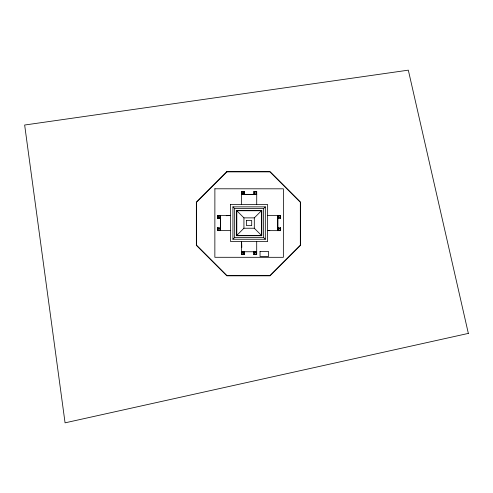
<?xml version="1.0" encoding="UTF-8"?>
<svg xmlns="http://www.w3.org/2000/svg" width="493" height="493" viewBox="0 0 493 493"><rect width="100%" height="100%" fill="white"/><g stroke="black" fill="none" stroke-linecap="round" stroke-linejoin="round"><path stroke-width="0.74" d="M230.644 230.638L217.641 230.632L217.641 227.858L220.42 227.858L219.958 228.321L219.952 230.169L220.42 230.638L220.42 215.453L219.958 215.916M219.958 215.453L219.958 217.764L220.42 218.233L217.647 218.226L217.647 215.453L230.65 215.459M217.684 227.902L217.684 230.588L220.371 230.588M218.103 230.632L218.103 227.858M218.109 218.226L218.109 215.453M220.488 230.638L220.494 215.453M232.912 239.247L232.924 206.85L265.326 206.863L265.314 239.259L232.912 239.247L234.674 237.49L263.558 237.503L265.314 239.259M234.674 237.49L234.68 208.607L232.924 206.85M236.8 235.364L236.813 210.739L261.438 210.745L261.426 235.371L236.8 235.364L243.93 228.234L254.302 228.241L261.426 235.371M243.832 252.213L244.294 251.75L244.294 254.53L241.515 254.53L241.521 241.521M241.533 204.583L241.539 191.574L244.318 191.58L244.318 194.353L243.85 193.891M241.977 254.53L241.983 251.75M242.001 194.353L242.001 191.574M243.832 254.53L243.832 251.75M243.85 194.353L243.856 191.574M243.93 228.234L243.936 217.869L236.813 210.739M244.226 254.462L244.226 251.818L241.582 251.818M244.269 194.31L244.269 191.623L241.582 191.623M256.705 241.527L256.699 254.536L253.92 254.53L253.92 251.757L254.388 252.219L256.237 252.219L256.699 251.757L241.515 251.75L241.977 252.213M256.717 204.589L256.724 191.58L253.944 191.58L253.944 194.359L254.406 193.897L256.255 193.897L256.724 194.359L241.539 194.353L242.001 193.891M253.969 254.487L253.969 251.8L256.656 251.8M254.012 194.291L254.012 191.648L256.656 191.648M254.302 228.241L254.308 217.875L261.438 210.745M254.382 254.53L254.388 251.757M254.406 194.359L254.406 191.58M256.237 254.536L256.237 251.757M256.255 194.359L256.261 191.58M263.558 237.503L263.564 208.619L265.326 206.863M277.744 230.656L277.75 215.472M277.879 227.945L277.879 230.588L280.523 230.595L280.529 227.945M278.28 230.656L278.28 227.877M278.28 218.251L278.286 215.472M267.588 230.65L280.591 230.656L280.591 227.883L277.818 227.877L278.28 228.345M278.28 217.789L277.818 218.251L280.597 218.251L280.597 215.478L267.594 215.472M217.647 218.226L218.109 217.764M243.856 192.042L244.318 191.58M217.641 230.632L218.103 230.169M256.724 191.58L256.261 192.042L254.406 192.042L253.944 191.58M241.515 254.53L241.977 254.068M280.597 215.478L280.135 215.94L280.135 217.789L280.597 218.251M253.92 254.53L254.382 254.068L256.237 254.068L256.699 254.536M278.28 230.194L277.818 230.656L277.818 215.472L278.286 215.94M280.591 227.883L280.129 228.345L280.129 230.194L280.591 230.656M226.262 215.7L230.638 215.54M267.6 230.57L269.788 230.49M241.539 192.036L244.318 192.042M241.539 193.891L244.318 193.891M241.539 194.421L256.724 194.427M234.68 208.607L263.564 208.619M217.647 215.916L220.42 215.916M277.818 215.934L280.597 215.94M217.647 217.764L220.42 217.764M277.818 217.789L280.597 217.789M243.936 217.869L254.308 217.875M217.641 228.321L220.42 228.321M277.818 228.345L280.591 228.345M217.641 230.169L220.42 230.169M277.818 230.194L280.591 230.194M241.515 252.213L244.294 252.213M241.515 254.068L244.294 254.068M241.539 191.574L242.001 192.036M217.647 215.453L218.109 215.916M217.641 227.858L218.103 228.321M243.832 254.068L244.294 254.53M241.601 241.533L241.816 247.375M214.88 188.788L214.856 257.297L283.358 257.321L283.383 188.813L214.88 188.788M217.709 215.515L217.709 218.165L220.359 218.165L220.359 215.521L217.709 215.515M230.613 204.533L230.595 241.564L267.625 241.576L267.644 204.546L230.613 204.533M236.443 210.369L236.43 235.734L261.795 235.74L261.808 210.375L236.443 210.369M246.531 220.463L246.525 225.646L251.707 225.646L251.713 220.463L246.531 220.463M260.045 251.461L260.045 256.459L268.562 256.459L268.562 251.461L260.045 251.461M226.866 171.656L196.356 202.161L196.356 245.311L226.866 275.815L270.01 275.815L300.514 245.311L300.514 202.161L270.01 171.656L226.866 171.656M226.94 171.841L196.541 202.241L196.541 245.231L226.94 275.63L269.936 275.63L300.329 245.231L300.329 202.241L269.936 171.841L226.94 171.841M468.35 333.404L65.064 422.84L24.65 125.025L408.321 70.16L468.35 333.404"/></g></svg>
